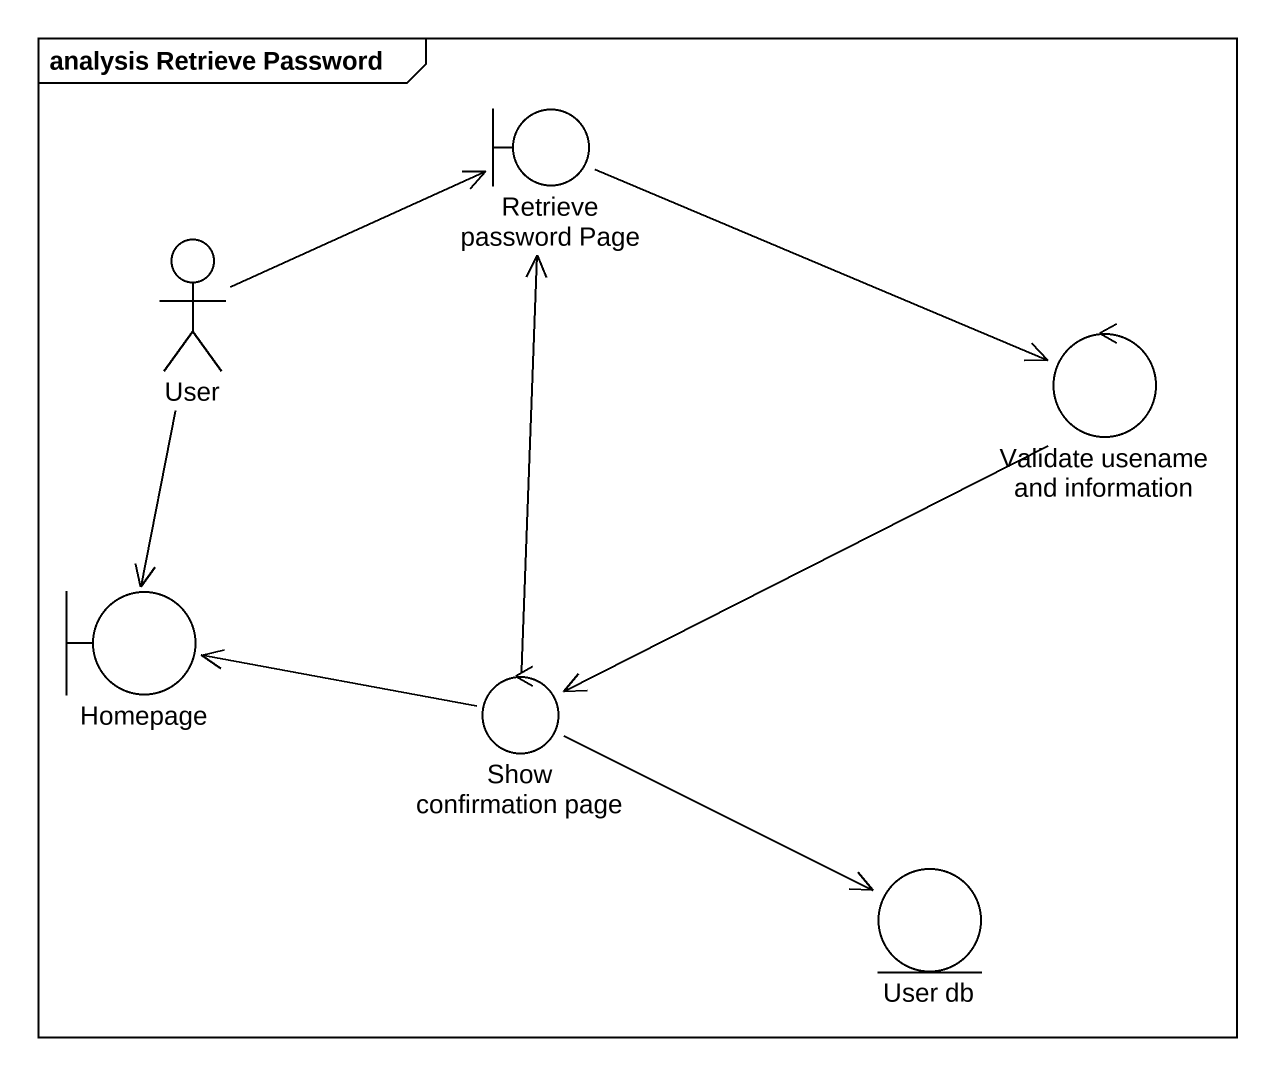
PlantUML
@startuml
mainframe analysis Retrieve Password
boundary "Retrieve password Page" as Retrieve_password_Page
actor User
control "Validate usename and information" as Validate_usename_and
boundary Homepage
control "Show confirmation page" as Show_confirmation_page
entity "User db" as User_db
Retrieve_password_Page -right-> Validate_usename_and
User -right-> Retrieve_password_Page
User --> Homepage
Validate_usename_and -left-> Show_confirmation_page
Show_confirmation_page -up-> Retrieve_password_Page
Show_confirmation_page -left-> Homepage
Show_confirmation_page -right-> User_db
@enduml
